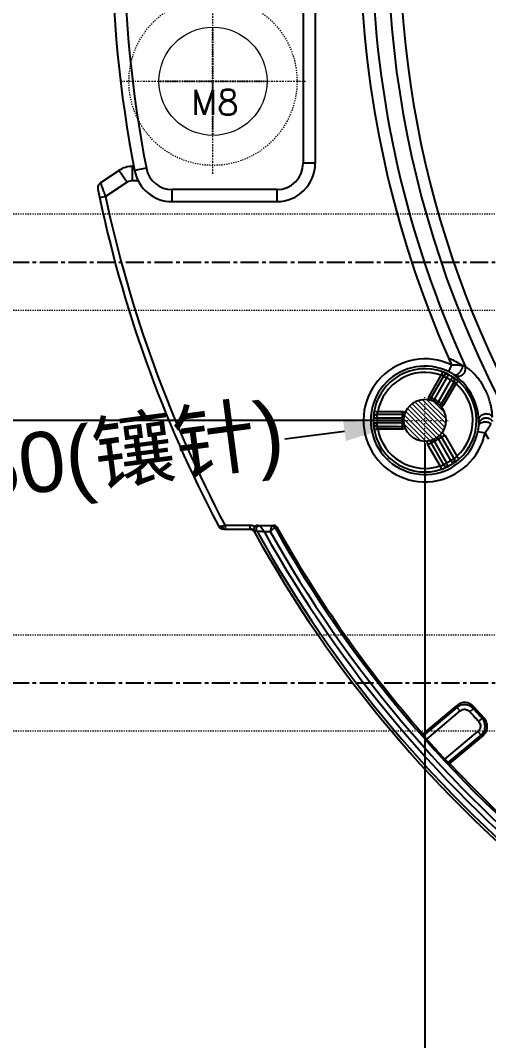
# Model space of a CAD drawing. Header units: millimetres. Extents: x 2588 to 3182, y 1243 to 1719.
# Drawn here: x 2724.3 to 2763.3, y 1402.5 to 1487.3 of the extents above; entities that cross this region are included whole.
import ezdxf

# ---------------------------------------------------------------- set-up
doc = ezdxf.new("R2010")
doc.units = ezdxf.units.MM
doc.linetypes.add('CENTER', pattern=[0.6, 0.375, -0.075, 0.075, -0.075])
doc.linetypes.add('HIDDEN', pattern=[0.2, 0.1, -0.1])
doc.layers.add('21', color=7, linetype='Continuous')
for name, color, linetype, lineweight in [('cool', 153, 'HIDDEN', 9), ('insert', 85, 'Continuous', 20), ('screw', 33, 'Continuous', 13)]:
    doc.layers.add(name, color=color, linetype=linetype, lineweight=lineweight)
doc.styles.get("Standard").update_dxf_attribs({"font": 'arial.ttf'})
doc.styles.add('TXT', font='txt.shx', dxfattribs={"bigfont": 'gbcbig.shx'})
doc.dimstyles.get("Standard").update_dxf_attribs({"dimtxt": 0.18, "dimasz": 0.18, "dimexe": 0.18, "dimexo": 0.0625, "dimgap": 0.09, "dimtad": 0, "dimtih": 1, "dimtoh": 1, "dimzin": 0, "dimdsep": 46, "dimtxsty": 'Standard', "dimcen": 0.09, "dimadec": 0, "dimazin": 0, "dimtfac": 1, "dimtofl": 0, "dimtmove": 0, "dimatfit": 3, "dimfxl": 0, "dimtolj": 1, "dimtzin": 0, "dimarcsym": 0})

# ---------------------------------------------------------------- blocks, each defined once
blk = doc.blocks.new('insert_cir_3.5')
at = {"layer": 'insert'}
h = blk.add_hatch(dxfattribs=at)
h.set_pattern_fill('_ANSI31', color=123, scale=0.0875, angle=90, style=0)
h.set_pattern_definition([(135, (-3527.1127, 221.18007), (-0.196443103, -0.196443103), [])])
h.paths.add_polyline_path([(-1.75, 0, 1), (1.75, 0, 1)])
at = {"layer": 'insert', "color": 1, "linetype": 'CENTER', "ltscale": 0.108846}
for p, q in [((0, -1.925), (0, 1.925)), ((-1.925, 0), (1.925, 0))]:
    blk.add_line(p, q, dxfattribs=at)
at = {"layer": 'insert'}
blk.add_circle((0, 0), 1.75, dxfattribs=at)
blk = doc.blocks.new('*D35')
at = {"color": 4, "lineweight": -2, "transparency": 16777216}
blk.add_line((2746.334, 1452.499), (2751.291, 1453.155), dxfattribs=at)
at = {"color": 4, "transparency": 16777216}
blk.add_solid([(2751.182, 1453.981), (2751.4, 1452.329), (2756.248, 1453.811)], dxfattribs=at)
at = {"layer": 'Defpoints', "color": 0, "transparency": 16777216}
for p in [(2756.248, 1453.811), (2759.717, 1454.271)]:
    blk.add_point(p, dxfattribs=at)
at = {"color": 6, "transparency": 16777216, "insert": (2727.773, 1450.042), "char_height": 5, "attachment_point": 5, "rotation": 7.54057}
blk.add_mtext('\\A1;∅3.50(镶针)', dxfattribs=at)
blk = doc.blocks.new('*D42')
at = {"color": 4, "lineweight": -2, "transparency": 16777216}
blk.add_line((2696.937, 1467.21), (2664.963, 1467.21), dxfattribs=at)
at = {"layer": 'Defpoints', "color": 0, "transparency": 16777216}
for p in [(2833.383, 1489.21), (2664.963, 1467.21), (2696.937, 1467.21)]:
    blk.add_point(p, dxfattribs=at)
at = {"color": 6, "transparency": 16777216, "insert": (2656.493, 1467.21), "char_height": 5, "attachment_point": 5}
blk.add_mtext('\\A1;22.00', dxfattribs=at)
blk = doc.blocks.new('*D43')
at = {"color": 4, "lineweight": -2, "transparency": 16777216}
blk.add_line((2676.066, 1489.21), (2666.028, 1489.21), dxfattribs=at)
at = {"layer": 'Defpoints', "color": 0, "transparency": 16777216}
for p in [(2666.028, 1489.21), (2676.066, 1489.21), (2833.383, 1489.21)]:
    blk.add_point(p, dxfattribs=at)
at = {"color": 6, "transparency": 16777216, "insert": (2659.543, 1489.21), "char_height": 5, "attachment_point": 5}
blk.add_mtext('\\A1;0.00', dxfattribs=at)
blk = doc.blocks.new('*D51')
at = {"color": 4, "lineweight": -2, "transparency": 16777216}
blk.add_line((2756.058, 1454.041), (2666.028, 1454.041), dxfattribs=at)
at = {"layer": 'Defpoints', "color": 0, "transparency": 16777216}
for p in [(2833.383, 1489.21), (2666.028, 1454.041), (2756.058, 1454.041)]:
    blk.add_point(p, dxfattribs=at)
at = {"color": 6, "transparency": 16777216, "insert": (2657.594, 1454.041), "char_height": 5, "attachment_point": 5}
blk.add_mtext('\\A1;35.17', dxfattribs=at)
blk = doc.blocks.new('*D44')
at = {"color": 4, "lineweight": -2, "transparency": 16777216}
blk.add_line((2757.983, 1452.116), (2757.983, 1325.882), dxfattribs=at)
at = {"layer": 'Defpoints', "color": 0, "transparency": 16777216}
for p in [(2833.383, 1489.21), (2757.983, 1452.116), (2757.983, 1325.882)]:
    blk.add_point(p, dxfattribs=at)
at = {"color": 6, "transparency": 16777216, "insert": (2757.983, 1317.475), "char_height": 5, "attachment_point": 5, "rotation": 90}
blk.add_mtext('\\A1;75.40', dxfattribs=at)
blk = doc.blocks.new('screw_m8_i')
at = {"layer": 'screw', "color": 1, "linetype": 'CENTER', "ltscale": 0.435384}
for p, q in [((0, -7.7), (0, 7.7)), ((-7.7, 0), (7.7, 0))]:
    blk.add_line(p, q, dxfattribs=at)
at = {"layer": 'screw', "color": 8, "linetype": 'HIDDEN', "ltscale": 0.435384}
blk.add_circle((0, 0), 7, dxfattribs=at)
at = {"layer": 'screw'}
blk.add_circle((0, 0), 4.5, dxfattribs=at)
at = {"layer": 'screw', "color": 6, "style": 'TXT'}
blk.add_text('M8', height=2.1, dxfattribs=at).set_placement((-1.82, -2.8))

msp = doc.modelspace()

# ---------------------------------------------------------------- linework, layer by layer
at = {"color": 6, "linetype": 'Continuous'}
for p, q in [((2747.851, 1513.05), (2747.851, 1475.431)), ((2748.851, 1513.05), (2748.851, 1475.431)), ((2732.542, 1474.836), (2730.977, 1473.794)), ((2732.542, 1474.836), (2733.201, 1473.847)), ((2733.646, 1473.981), (2733.646, 1475.17)), ((2733.647, 1475.17), (2733.748, 1475.17)), ((2734.797, 1475.01), (2733.816, 1474.818)), ((2748.851, 1475.431), (2747.851, 1475.431)), ((2733.646, 1473.981), (2734.104, 1473.981)), ((2733.201, 1473.847), (2731.404, 1472.65)), ((2736.957, 1472.231), (2736.957, 1473.231)), ((2745.651, 1473.231), (2736.957, 1473.231)), ((2745.651, 1473.231), (2745.651, 1472.231)), ((2731.404, 1472.65), (2730.914, 1472.542)), ((2736.957, 1472.231), (2745.651, 1472.231)), ((2759.93, 1457.847), (2759.793, 1457.578)), ((2759.93, 1457.847), (2759.935, 1457.854)), ((2760.205, 1458.647), (2759.943, 1458.104)), ((2758.323, 1456.037), (2759.34, 1457.795)), ((2759.532, 1457.729), (2758.497, 1455.937)), ((2759.793, 1457.578), (2758.758, 1455.786)), ((2759.106, 1455.585), (2760.141, 1457.378)), ((2760.407, 1457.234), (2759.367, 1455.434)), ((2759.532, 1457.729), (2759.793, 1457.578)), ((2760.556, 1457.092), (2759.541, 1455.334)), ((2760.305, 1457.631), (2760.141, 1457.378)), ((2760.141, 1457.378), (2760.402, 1457.227)), ((2760.309, 1457.638), (2760.305, 1457.631)), ((2760.555, 1457.092), (2760.75, 1457.323)), ((2758.758, 1455.786), (2758.323, 1456.037)), ((2758.758, 1455.786), (2758.693, 1455.64)), ((2759.106, 1455.585), (2759.012, 1455.456)), ((2759.541, 1455.334), (2759.106, 1455.585)), ((2753.757, 1454.797), (2754.054, 1454.744)), ((2754.005, 1454.543), (2756.084, 1454.543)), ((2754.014, 1454.242), (2754.014, 1454.543)), ((2756.084, 1454.744), (2754.054, 1454.744)), ((2756.084, 1454.744), (2756.084, 1454.242)), ((2753.704, 1454.257), (2753.713, 1454.257)), ((2753.713, 1453.825), (2753.704, 1453.825)), ((2753.713, 1454.257), (2754.014, 1454.242)), ((2753.713, 1453.825), (2754.014, 1453.84)), ((2754.014, 1454.242), (2756.084, 1454.242)), ((2754.014, 1453.538), (2754.014, 1453.84)), ((2756.084, 1453.84), (2754.014, 1453.84)), ((2756.084, 1454.242), (2756.242, 1454.225)), ((2756.084, 1453.84), (2756.242, 1453.857)), ((2756.084, 1453.84), (2756.084, 1453.337)), ((2754.014, 1453.538), (2756.084, 1453.538)), ((2754.053, 1453.339), (2756.084, 1453.337)), ((2759.106, 1452.497), (2759.628, 1452.798)), ((2759.628, 1452.798), (2760.631, 1451.055)), ((2762.4, 1453.127), (2762.99, 1453.005)), ((2758.758, 1452.296), (2758.236, 1451.994)), ((2759.242, 1450.253), (2758.236, 1451.994)), ((2758.497, 1452.145), (2759.532, 1450.352)), ((2758.758, 1452.296), (2758.693, 1452.442)), ((2758.758, 1452.296), (2759.793, 1450.503)), ((2759.106, 1452.497), (2759.012, 1452.626)), ((2760.141, 1450.704), (2759.106, 1452.497)), ((2759.367, 1452.648), (2760.406, 1450.849)), ((2759.242, 1450.253), (2759.338, 1449.967)), ((2759.793, 1450.503), (2759.532, 1450.352)), ((2759.93, 1450.235), (2759.793, 1450.503)), ((2759.934, 1450.229), (2759.93, 1450.235)), ((2760.402, 1450.855), (2760.141, 1450.704)), ((2760.305, 1450.451), (2760.141, 1450.704)), ((2760.305, 1450.451), (2760.308, 1450.445)), ((2743.414, 1445.297), (2741.351, 1445.297)), ((2743.414, 1445.297), (2743.414, 1444.996)), ((2744.074, 1445.297), (2745.403, 1445.297)), ((2745.667, 1445.143), (2745.485, 1445.143)), ((2741.248, 1444.996), (2743.414, 1444.996)), ((2743.797, 1444.736), (2743.812, 1444.736)), ((2743.991, 1444.85), (2743.798, 1444.85)), ((2743.812, 1444.736), (2743.856, 1444.736)), ((2744.592, 1444.797), (2745.106, 1444.797)), ((2757.82, 1427.951), (2760.661, 1430.335)), ((2760.649, 1430.17), (2757.872, 1427.839)), ((2760.902, 1429.868), (2758.119, 1427.532)), ((2760.649, 1430.17), (2760.661, 1430.335)), ((2760.649, 1430.17), (2760.902, 1429.868)), ((2761.722, 1429.81), (2762.014, 1430.074)), ((2762.027, 1430.238), (2762.014, 1430.074)), ((2762.742, 1429.274), (2762.452, 1429.007)), ((2762.742, 1429.274), (2762.913, 1429.264)), ((2759.648, 1425.847), (2762.397, 1428.154)), ((2762.397, 1428.154), (2762.651, 1427.853)), ((2759.93, 1425.57), (2762.651, 1427.853)), ((2762.822, 1427.842), (2760.038, 1425.506)), ((2762.822, 1427.842), (2762.651, 1427.853))]:
    msp.add_line(p, q, dxfattribs=at)
at = {"color": 1, "linetype": 'CENTER', "ltscale": 0.248791}
for p, q in [((2740.344, 1477.841), (2740.344, 1486.641)), ((2735.944, 1482.241), (2744.744, 1482.241))]:
    msp.add_line(p, q, dxfattribs=at)
at = {"color": 6, "linetype": 'Continuous'}
for points in [[(2730.764, 1473.261), (2730.794, 1473.113), (2730.914, 1472.542)], [(2759.925, 1457.862), (2759.851, 1457.902), (2759.743, 1457.954), (2759.607, 1458.014), (2759.455, 1458.073)], [(2759.536, 1457.737), (2759.599, 1457.814), (2759.683, 1457.865)], [(2760.742, 1457.329), (2760.614, 1457.432), (2760.493, 1457.521), (2760.392, 1457.589), (2760.32, 1457.634)], [(2760.442, 1457.437), (2760.442, 1457.333), (2760.407, 1457.234)], [(2753.755, 1454.787), (2753.73, 1454.623), (2753.713, 1454.473), (2753.705, 1454.351), (2753.702, 1454.266)], [(2753.815, 1454.476), (2753.904, 1454.526), (2754.005, 1454.543)], [(2753.702, 1453.813), (2753.705, 1453.729), (2753.713, 1453.609), (2753.729, 1453.461), (2753.754, 1453.3)], [(2754.005, 1453.538), (2753.907, 1453.555), (2753.82, 1453.602)], [(2759.348, 1449.971), (2759.532, 1450.038), (2759.698, 1450.108), (2759.831, 1450.171), (2759.921, 1450.219)], [(2759.692, 1450.214), (2759.602, 1450.266), (2759.535, 1450.346)], [(2760.325, 1450.452), (2760.41, 1450.506), (2760.53, 1450.588), (2760.672, 1450.695), (2760.82, 1450.819)], [(2760.406, 1450.849), (2760.44, 1450.757), (2760.444, 1450.66)], [(2740.801, 1445.263), (2740.92, 1445.115), (2741.076, 1445.024), (2741.244, 1444.996)], [(2743.414, 1444.996), (2743.479, 1444.992), (2743.543, 1444.979)], [(2745.126, 1444.919), (2745.131, 1444.9), (2745.131, 1444.879), (2745.127, 1444.857), (2745.12, 1444.833)], [(2745.13, 1444.827), (2745.148, 1444.846), (2745.167, 1444.861), (2745.186, 1444.871), (2745.205, 1444.875)]]:
    msp.add_lwpolyline(points, dxfattribs=at)
msp.add_circle((2757.983, 1454.041), 1.75, dxfattribs=at)
for centre, radius, start, end in [((2833.358, 1494.241), 101.419, 168.95924, 191.04076), ((2833.358, 1494.241), 100.419, 168.95924, 191.04076), ((2839.388, 1494.241), 86.816, 181.13088, 203.77688), ((2839.388, 1494.241), 85.826, 181.13101, 204.57091), ((2839.388, 1494.241), 84.503, 182.75328, 221.40986), ((2839.388, 1494.241), 83.513, 182.75328, 219.05351), ((2733.646, 1473.178), 1.993, 89.99983, 123.65789), ((2736.957, 1475.431), 3.2, 191.04076, 270), ((2736.957, 1475.431), 2.2, 191.04076, 270), ((2745.651, 1475.431), 3.2, 270, 0), ((2745.651, 1475.431), 2.2, 270, 0), ((2733.646, 1473.178), 0.803, 89.98602, 123.6688), ((2833.358, 1494.241), 104.717, 191.55642, 207.88601), ((2833.358, 1494.241), 104.214, 191.95698, 208.01111), ((2757.983, 1454.041), 5.114, 64.2453, 348.31765), ((2839.411, 1494.249), 86.84, 203.79054, 204.20349), ((2757.983, 1454.041), 4.511, 64.24342, 348.31737), ((2757.983, 1454.041), 4.293, 70.083, 169.84869), ((2757.983, 1454.041), 3.991, 70.12368, 169.84843), ((2759.793, 1457.578), 0.301, 62.89079, 149.99575), ((2757.983, 1454.041), 4.275, 57.10397, 62.89603), ((2757.983, 1454.041), 3.974, 57.10078, 62.89922), ((2760.141, 1457.377), 0.301, 330.00426, 57.10581), ((2757.498, 1453.802), 4.979, 359.09362, 53.47383), ((2757.983, 1454.041), 3.992, 311.57138, 49.86369), ((2757.983, 1454.041), 4.293, 311.52453, 49.88585), ((2758.758, 1455.786), 0.502, 150, 181.87086), ((2758.758, 1455.786), 0.301, 150, 191.90712), ((2757.983, 1454.041), 1.909, 53.95764, 66.04237), ((2759.106, 1455.585), 0.301, 288.09288, 330), ((2759.106, 1455.585), 0.502, 298.12012, 330), ((2754.014, 1454.242), 0.301, 90.00305, 177.10714), ((2756.084, 1454.242), 0.502, 58.12559, 90), ((2756.084, 1454.242), 0.301, 48.09288, 90), ((2757.983, 1454.041), 4.275, 177.10397, 182.89603), ((2754.014, 1453.84), 0.301, 182.89073, 269.99581), ((2757.983, 1454.041), 3.974, 177.10079, 182.89922), ((2757.983, 1454.041), 1.909, 173.95763, 186.04237), ((2756.084, 1453.84), 0.301, 270, 311.90712), ((2757.983, 1454.041), 4.293, 190.083, 288.41062), ((2757.983, 1454.041), 3.991, 190.12367, 288.39807), ((2756.084, 1453.84), 0.502, 269.99744, 301.87446), ((2759.106, 1452.497), 0.301, 30, 71.90712), ((2759.106, 1452.497), 0.603, 29.99826, 60.33253), ((2839.246, 1494.171), 86.658, 208.36172, 208.76799), ((2758.758, 1452.296), 0.603, 179.66567, 210.00178), ((2758.758, 1452.296), 0.301, 168.09288, 210), ((2757.983, 1454.041), 1.909, 293.95764, 306.04237), ((2759.793, 1450.503), 0.301, 210.0042, 297.10592), ((2757.983, 1454.041), 3.974, 297.10078, 302.89922), ((2757.983, 1454.041), 4.275, 297.10334, 302.89666), ((2760.141, 1450.704), 0.301, 302.89142, 29.99575), ((2741.244, 1445.498), 0.502, 207.88618, 270), ((2744.074, 1444.995), 0.302, 89.98433, 142.52813), ((2745.403, 1444.995), 0.302, 29.30599, 89.98758), ((2833.358, 1494.241), 100.659, 209.19379, 231.15706), ((2833.358, 1494.241), 100.5, 209.24443, 221.26939), ((2743.357, 1444.493), 0.503, 28.96493, 90.0274), ((2833.358, 1494.241), 102.331, 208.93165, 231.31336), ((2705.63, 1425.611), 42.743, 26.57999, 26.75132), ((2761.891, 1645.835), 201.781, 264.91094, 265.08202), ((2833.358, 1494.241), 102.106, 208.92854, 231.29263), ((2833.358, 1494.241), 101.607, 209.11833, 231.2463), ((2833.358, 1494.241), 101.159, 209.25993, 231.20428), ((2761.281, 1429.396), 0.999, 42.72936, 129.23859), ((2833.358, 1494.241), 95.954, 221.96866, 222.61446), ((2833.358, 1494.241), 95.835, 221.90066, 222.68813), ((2833.358, 1494.241), 96.348, 221.96866, 222.61446), ((2833.358, 1494.241), 100.553, 221.56104, 222.85751), ((2833.358, 1494.241), 100.5, 223.15179, 231.1419)]:
    msp.add_arc(centre, radius, start, end, dxfattribs=at)
for centre, major_axis, start_param, end_param in [((2854.28, 1469.307), (-70.393, 83.891), 1.290241, 1.291371), ((2811.952, 1519.75), (-72.018, 85.827), -4.359643, -4.358511)]:
    msp.add_ellipse(centre, major_axis=major_axis, ratio=0.954809, start_param=start_param, end_param=end_param, dxfattribs=at)
for points, knots in [([(2730.977, 1473.794), (2730.893, 1473.738), (2730.761, 1473.573), (2730.744, 1473.363), (2730.764, 1473.262), (2730.764, 1473.262)], [0, 0, 0, 0, 0.49895, 0.997971, 1, 1, 1, 1]), ([(2730.977, 1473.794), (2730.989, 1473.746), (2731.041, 1473.617), (2731.125, 1473.372), (2731.257, 1473.04), (2731.353, 1472.789), (2731.404, 1472.65)], [0, 0, 0, 0, 0.123298, 0.33913, 0.63668, 1, 1, 1, 1]), ([(2759.949, 1459.219), (2760.066, 1459.172), (2760.36, 1459.039), (2760.758, 1458.829), (2761.031, 1458.656), (2761.133, 1458.582)], [0, 0, 0, 0, 0.280525, 0.719107, 1, 1, 1, 1]), ([(2759.445, 1458.077), (2759.436, 1458.066), (2759.427, 1458.014), (2759.384, 1457.924), (2759.357, 1457.842), (2759.34, 1457.794)], [0, 0, 0, 0, 0.142115, 0.49749, 1, 1, 1, 1]), ([(2759.935, 1457.855), (2759.919, 1457.872), (2759.831, 1457.904), (2759.678, 1457.991), (2759.531, 1458.046), (2759.445, 1458.077)], [0, 0, 0, 0, 0.134099, 0.492421, 1, 1, 1, 1]), ([(2760.366, 1457.867), (2760.327, 1457.892), (2760.24, 1457.946), (2760.099, 1458.025), (2759.996, 1458.077), (2759.943, 1458.103)], [0, 0, 0, 0, 0.288093, 0.630843, 1, 1, 1, 1]), ([(2761.133, 1458.582), (2761.056, 1458.596), (2760.826, 1458.62), (2760.516, 1458.636), (2760.284, 1458.643), (2760.205, 1458.647)], [0, 0, 0, 0, 0.251576, 0.745427, 1, 1, 1, 1]), ([(2760.366, 1457.867), (2760.417, 1457.837), (2760.56, 1457.821), (2760.762, 1457.919), (2760.947, 1458.095), (2761.083, 1458.324), (2761.129, 1458.498), (2761.133, 1458.582)], [0, 0, 0, 0, 0.14836, 0.334005, 0.554373, 0.78641, 1, 1, 1, 1]), ([(2760.462, 1457.802), (2760.453, 1457.809), (2760.43, 1457.825), (2760.398, 1457.846), (2760.375, 1457.861), (2760.366, 1457.867)], [0, 0, 0, 0, 0.288531, 0.725536, 1, 1, 1, 1]), ([(2760.462, 1457.802), (2760.507, 1457.773), (2760.605, 1457.728), (2760.738, 1457.711), (2760.842, 1457.72), (2760.915, 1457.735), (2760.972, 1457.755), (2761.015, 1457.774), (2761.049, 1457.792), (2761.086, 1457.814), (2761.141, 1457.853), (2761.207, 1457.913), (2761.275, 1458.001), (2761.329, 1458.103), (2761.363, 1458.216), (2761.376, 1458.332), (2761.367, 1458.446), (2761.346, 1458.519), (2761.333, 1458.553)], [0, 0, 0, 0, 0.107441, 0.213256, 0.264637, 0.314398, 0.362223, 0.385338, 0.40788, 0.43954, 0.472548, 0.542302, 0.616402, 0.693594, 0.772258, 0.850612, 0.926977, 1, 1, 1, 1]), ([(2761.333, 1458.553), (2761.32, 1458.553), (2761.285, 1458.557), (2761.219, 1458.569), (2761.166, 1458.577), (2761.133, 1458.582)], [0, 0, 0, 0, 0.200107, 0.512778, 1, 1, 1, 1]), ([(2763.599, 1454.318), (2763.595, 1454.431), (2763.58, 1454.656), (2763.535, 1454.985), (2763.469, 1455.328), (2763.37, 1455.701), (2763.229, 1456.114), (2763.038, 1456.542), (2762.815, 1456.952), (2762.574, 1457.322), (2762.326, 1457.636), (2762.085, 1457.899), (2761.851, 1458.132), (2761.605, 1458.346), (2761.428, 1458.482), (2761.333, 1458.553)], [0, 0, 0, 0, 0.068518, 0.135826, 0.200411, 0.27942, 0.368481, 0.463406, 0.562073, 0.649888, 0.729658, 0.803274, 0.865157, 0.928572, 1, 1, 1, 1]), ([(2759.536, 1457.737), (2759.541, 1457.745), (2759.483, 1457.754), (2759.442, 1457.781), (2759.374, 1457.79), (2759.34, 1457.795)], [0, 0, 0, 0, 0.130415, 0.491848, 1, 1, 1, 1]), ([(2760.749, 1457.324), (2760.68, 1457.381), (2760.559, 1457.482), (2760.406, 1457.57), (2760.334, 1457.634), (2760.309, 1457.638)], [0, 0, 0, 0, 0.493521, 0.863424, 1, 1, 1, 1]), ([(2760.556, 1457.092), (2760.535, 1457.12), (2760.492, 1457.174), (2760.449, 1457.197), (2760.411, 1457.242), (2760.407, 1457.234)], [0, 0, 0, 0, 0.506337, 0.867735, 1, 1, 1, 1]), ([(2753.757, 1454.797), (2753.741, 1454.709), (2753.714, 1454.553), (2753.713, 1454.375), (2753.696, 1454.281), (2753.704, 1454.257)], [0, 0, 0, 0, 0.496523, 0.863304, 1, 1, 1, 1]), ([(2754.054, 1454.744), (2754.04, 1454.712), (2754.014, 1454.648), (2754.017, 1454.599), (2753.996, 1454.543), (2754.005, 1454.543)], [0, 0, 0, 0, 0.505973, 0.867537, 1, 1, 1, 1]), ([(2762.471, 1454.041), (2762.472, 1454.097), (2762.492, 1454.216), (2762.581, 1454.375), (2762.715, 1454.497), (2762.845, 1454.56), (2762.947, 1454.587), (2763.02, 1454.597), (2763.094, 1454.6), (2763.2, 1454.591), (2763.339, 1454.552), (2763.49, 1454.459), (2763.569, 1454.367), (2763.599, 1454.318)], [0, 0, 0, 0, 0.11059, 0.232506, 0.351077, 0.460911, 0.511419, 0.558569, 0.605761, 0.656401, 0.766804, 0.88627, 1, 1, 1, 1]), ([(2753.704, 1453.825), (2753.696, 1453.802), (2753.712, 1453.71), (2753.714, 1453.534), (2753.74, 1453.379), (2753.756, 1453.289)], [0, 0, 0, 0, 0.134099, 0.492421, 1, 1, 1, 1]), ([(2762.4, 1453.127), (2762.412, 1453.186), (2762.433, 1453.3), (2762.455, 1453.46), (2762.466, 1453.562), (2762.47, 1453.608)], [0, 0, 0, 0, 0.369546, 0.712182, 1, 1, 1, 1]), ([(2762.47, 1453.608), (2762.476, 1453.666), (2762.55, 1453.789), (2762.752, 1453.892), (2763.006, 1453.931), (2763.271, 1453.898), (2763.435, 1453.829), (2763.504, 1453.782)], [0, 0, 0, 0, 0.147027, 0.332497, 0.558921, 0.789829, 1, 1, 1, 1]), ([(2762.47, 1453.608), (2762.471, 1453.625), (2762.473, 1453.654), (2762.475, 1453.692), (2762.476, 1453.714), (2762.476, 1453.723)], [0, 0, 0, 0, 0.432787, 0.773415, 1, 1, 1, 1]), ([(2762.476, 1453.723), (2762.48, 1453.764), (2762.499, 1453.862), (2762.57, 1454.003), (2762.669, 1454.104), (2762.759, 1454.164), (2762.828, 1454.199), (2762.886, 1454.219), (2762.932, 1454.231), (2762.965, 1454.238), (2762.999, 1454.243), (2763.047, 1454.247), (2763.109, 1454.248), (2763.186, 1454.239), (2763.294, 1454.214), (2763.425, 1454.153), (2763.536, 1454.056), (2763.587, 1453.984), (2763.602, 1453.959)], [0, 0, 0, 0, 0.08363, 0.198219, 0.309705, 0.363103, 0.414264, 0.462873, 0.486161, 0.508742, 0.531352, 0.554734, 0.603737, 0.655586, 0.709963, 0.824087, 0.941452, 1, 1, 1, 1]), ([(2762.99, 1453.005), (2763.056, 1453.099), (2763.184, 1453.285), (2763.362, 1453.54), (2763.463, 1453.708), (2763.504, 1453.782)], [0, 0, 0, 0, 0.368384, 0.727538, 1, 1, 1, 1]), ([(2753.756, 1453.289), (2753.77, 1453.287), (2753.82, 1453.305), (2753.918, 1453.313), (2754.004, 1453.331), (2754.053, 1453.339)], [0, 0, 0, 0, 0.142224, 0.497853, 1, 1, 1, 1]), ([(2754.005, 1453.538), (2753.996, 1453.538), (2754.017, 1453.484), (2754.014, 1453.435), (2754.039, 1453.371), (2754.053, 1453.339)], [0, 0, 0, 0, 0.130415, 0.491848, 1, 1, 1, 1]), ([(2760.406, 1450.849), (2760.412, 1450.837), (2760.467, 1450.905), (2760.534, 1450.936), (2760.599, 1451.014), (2760.631, 1451.055)], [0, 0, 0, 0, 0.130905, 0.492867, 1, 1, 1, 1]), ([(2760.828, 1450.827), (2760.824, 1450.84), (2760.781, 1450.873), (2760.724, 1450.953), (2760.664, 1451.017), (2760.631, 1451.055)], [0, 0, 0, 0, 0.142118, 0.497525, 1, 1, 1, 1]), ([(2759.242, 1450.253), (2759.294, 1450.261), (2759.394, 1450.278), (2759.455, 1450.321), (2759.542, 1450.334), (2759.535, 1450.346)], [0, 0, 0, 0, 0.504343, 0.866325, 1, 1, 1, 1]), ([(2759.338, 1449.968), (2759.441, 1450.002), (2759.621, 1450.064), (2759.806, 1450.169), (2759.915, 1450.207), (2759.934, 1450.229)], [0, 0, 0, 0, 0.498285, 0.867281, 1, 1, 1, 1]), ([(2760.308, 1450.445), (2760.337, 1450.449), (2760.421, 1450.525), (2760.603, 1450.63), (2760.747, 1450.755), (2760.829, 1450.827)], [0, 0, 0, 0, 0.132188, 0.49366, 1, 1, 1, 1]), ([(2741.12, 1445.231), (2741.073, 1445.218), (2740.989, 1445.199), (2740.874, 1445.199), (2740.814, 1445.238), (2740.8, 1445.263)], [0, 0, 0, 0, 0.434146, 0.748684, 1, 1, 1, 1]), ([(2741.351, 1445.297), (2741.325, 1445.289), (2741.272, 1445.274), (2741.195, 1445.252), (2741.144, 1445.238), (2741.12, 1445.231)], [0, 0, 0, 0, 0.346827, 0.682893, 1, 1, 1, 1]), ([(2741.12, 1445.231), (2741.125, 1445.175), (2741.146, 1445.096), (2741.196, 1445.018), (2741.23, 1444.996), (2741.245, 1444.996)], [0, 0, 0, 0, 0.609235, 0.839594, 1, 1, 1, 1]), ([(2741.351, 1445.297), (2741.351, 1445.248), (2741.361, 1445.153), (2741.334, 1445.079), (2741.366, 1444.996), (2741.351, 1444.996)], [0, 0, 0, 0, 0.490285, 0.85288, 1, 1, 1, 1]), ([(2743.582, 1445.288), (2743.564, 1445.291), (2743.529, 1445.296), (2743.473, 1445.297), (2743.435, 1445.298), (2743.414, 1445.297)], [0, 0, 0, 0, 0.321079, 0.619227, 1, 1, 1, 1]), ([(2743.834, 1445.179), (2743.807, 1445.196), (2743.752, 1445.227), (2743.668, 1445.264), (2743.611, 1445.281), (2743.582, 1445.288)], [0, 0, 0, 0, 0.351524, 0.677476, 1, 1, 1, 1]), ([(2743.798, 1444.85), (2743.781, 1444.884), (2743.762, 1444.96), (2743.774, 1445.076), (2743.81, 1445.148), (2743.834, 1445.179)], [0, 0, 0, 0, 0.326718, 0.658586, 1, 1, 1, 1]), ([(2743.992, 1444.85), (2743.989, 1444.856), (2743.981, 1444.87), (2743.972, 1444.894), (2743.964, 1444.922), (2743.958, 1444.951), (2743.955, 1444.983), (2743.956, 1445.019), (2743.962, 1445.064), (2743.976, 1445.108), (2743.996, 1445.148), (2744.018, 1445.181), (2744.044, 1445.21), (2744.074, 1445.235), (2744.107, 1445.256), (2744.139, 1445.272), (2744.169, 1445.284), (2744.207, 1445.293), (2744.236, 1445.297), (2744.255, 1445.297)], [0, 0, 0, 0, 0.031254, 0.078069, 0.124887, 0.171746, 0.218649, 0.281211, 0.343769, 0.437461, 0.500029, 0.562597, 0.625104, 0.687643, 0.750208, 0.813052, 0.860151, 0.907206, 1, 1, 1, 1]), ([(2744.592, 1444.797), (2744.532, 1444.88), (2744.445, 1445.04), (2744.315, 1445.168), (2744.279, 1445.297), (2744.25, 1445.297)], [0, 0, 0, 0, 0.505845, 0.857335, 1, 1, 1, 1]), ([(2745.223, 1445.297), (2745.205, 1445.297), (2745.216, 1445.241), (2745.197, 1445.199), (2745.188, 1445.146), (2745.173, 1445.092), (2745.166, 1445.036), (2745.148, 1444.986), (2745.131, 1444.936), (2745.133, 1444.886), (2745.122, 1444.84), (2745.112, 1444.811), (2745.106, 1444.797)], [0, 0, 0, 0, 0.104507, 0.195692, 0.299609, 0.409497, 0.521418, 0.626015, 0.723552, 0.822297, 0.912967, 1, 1, 1, 1]), ([(2745.106, 1444.797), (2745.111, 1444.812), (2745.127, 1444.841), (2745.169, 1444.863), (2745.211, 1444.884), (2745.244, 1444.917), (2745.273, 1444.955), (2745.312, 1444.986), (2745.35, 1445.019), (2745.386, 1445.052), (2745.42, 1445.082), (2745.453, 1445.112), (2745.475, 1445.131), (2745.485, 1445.143)], [0, 0, 0, 0, 0.089307, 0.182809, 0.270916, 0.358607, 0.452055, 0.548923, 0.646773, 0.743097, 0.833234, 0.911539, 1, 1, 1, 1]), ([(2745.222, 1445.297), (2745.257, 1445.297), (2745.33, 1445.284), (2745.423, 1445.229), (2745.468, 1445.172), (2745.485, 1445.143)], [0, 0, 0, 0, 0.33175, 0.677349, 1, 1, 1, 1]), ([(2743.856, 1444.736), (2743.813, 1444.813), (2743.681, 1444.945), (2743.502, 1444.996), (2743.414, 1444.996)], [0, 0, 0, 0, 0.499743, 1, 1, 1, 1]), ([(2762.027, 1430.238), (2761.942, 1430.332), (2761.737, 1430.489), (2761.366, 1430.589), (2760.984, 1430.542), (2760.758, 1430.416), (2760.661, 1430.335)], [0, 0, 0, 0, 0.251929, 0.499921, 0.747767, 1, 1, 1, 1]), ([(2760.902, 1429.868), (2760.982, 1429.93), (2761.168, 1430.025), (2761.482, 1430.002), (2761.652, 1429.883), (2761.722, 1429.81)], [0, 0, 0, 0, 0.336089, 0.666024, 1, 1, 1, 1]), ([(2762.452, 1429.007), (2762.519, 1428.931), (2762.619, 1428.736), (2762.6, 1428.408), (2762.474, 1428.224), (2762.397, 1428.154)], [0, 0, 0, 0, 0.323556, 0.667464, 1, 1, 1, 1]), ([(2762.651, 1427.853), (2762.749, 1427.938), (2762.916, 1428.153), (2763.017, 1428.547), (2762.964, 1428.947), (2762.828, 1429.179), (2762.742, 1429.274)], [0, 0, 0, 0, 0.248683, 0.50342, 0.756373, 1, 1, 1, 1]), ([(2762.822, 1427.842), (2762.924, 1427.927), (2763.095, 1428.14), (2763.202, 1428.531), (2763.146, 1428.933), (2763.004, 1429.166), (2762.913, 1429.264)], [0, 0, 0, 0, 0.252066, 0.499904, 0.747712, 1, 1, 1, 1]), ([(2757.872, 1427.839), (2757.882, 1427.817), (2757.928, 1427.761), (2758.009, 1427.658), (2758.079, 1427.577), (2758.119, 1427.532)], [0, 0, 0, 0, 0.186595, 0.544521, 1, 1, 1, 1]), ([(2759.648, 1425.847), (2759.688, 1425.803), (2759.762, 1425.725), (2759.857, 1425.634), (2759.909, 1425.582), (2759.93, 1425.57)], [0, 0, 0, 0, 0.454216, 0.812545, 1, 1, 1, 1])]:
    msp.add_open_spline(points, degree=3, knots=knots, dxfattribs=at)
at = {"layer": '21', "color": 1, "linetype": 'CENTER', "ltscale": 3.980655}
for p, q in [((2673.383, 1467.21), (2993.383, 1467.21)), ((2673.383, 1432.21), (2993.383, 1432.21))]:
    msp.add_line(p, q, dxfattribs=at)
at = {"layer": 'cool', "ltscale": 0.932966}
for p, q in [((2687.713, 1471.21), (2979.053, 1471.21)), ((2687.713, 1463.21), (2979.053, 1463.21)), ((2687.713, 1436.21), (2979.053, 1436.21)), ((2687.713, 1428.21), (2979.053, 1428.21))]:
    msp.add_line(p, q, dxfattribs=at)

# ---------------------------------------------------------------- block references
at = {"layer": 'insert'}
msp.add_blockref('insert_cir_3.5', (2757.983, 1454.041), dxfattribs=at)
at = {"layer": 'screw'}
msp.add_blockref('screw_m8_i', (2740.344, 1482.241), dxfattribs=at)

# ---------------------------------------------------------------- dimensions: what is measured, and where the dimension line sits
for feature_location, offset, dtype, origin, picture, middle in [((2676.066136987, 1489.210480602), (-10.037803603, 0), 0, (2833.383493523, 1489.210480602), '*D43', (2659.542999141, 1489.210480602)), ((2696.937, 1467.21), (-31.974, 0), 0, (2833.383, 1489.21), '*D42', (2656.493, 1467.21)), ((2756.058, 1454.041), (-90.029, 0), 0, (2833.383, 1489.21), '*D51', (2657.594, 1454.041)), ((2757.983, 1452.116), (0, -126.234), 1, (2833.383, 1489.21), '*D44', (2757.983, 1317.475))]:
    dim = msp.add_ordinate_dim(feature_location=feature_location, offset=offset, dtype=dtype, origin=origin, dimstyle='Standard', override={"dimtxt": 5, "dimasz": 5, "dimexe": 0, "dimexo": 0, "dimgap": 0, "dimtih": 0, "dimtoh": 0, "dimzin": 0, "dimcen": 0, "dimclrd": 4, "dimclre": 4, "dimclrt": 6, "dimadec": 2, "dimtp": 0, "dimtm": 0, "dimtzin": 0})
    dim.commit()
    dim.dimension.update_dxf_attribs({"geometry": picture, "text_midpoint": middle})
dim = msp.add_diameter_dim_2p(p1=(2759.717, 1454.271), p2=(2756.248, 1453.811), text='<>(镶针)', dimstyle='Standard', override={"dimtxt": 5, "dimasz": 5, "dimexe": 0, "dimexo": 0, "dimgap": 0, "dimtih": 0, "dimtoh": 0, "dimzin": 0, "dimcen": 0, "dimclrd": 4, "dimclre": 4, "dimclrt": 6, "dimadec": 2, "dimtp": 0, "dimtm": 0, "dimtzin": 0})
dim.commit()
dim.dimension.update_dxf_attribs({"geometry": '*D35', "text_midpoint": (2727.773, 1450.042)})

doc.saveas('drawing.dxf')
